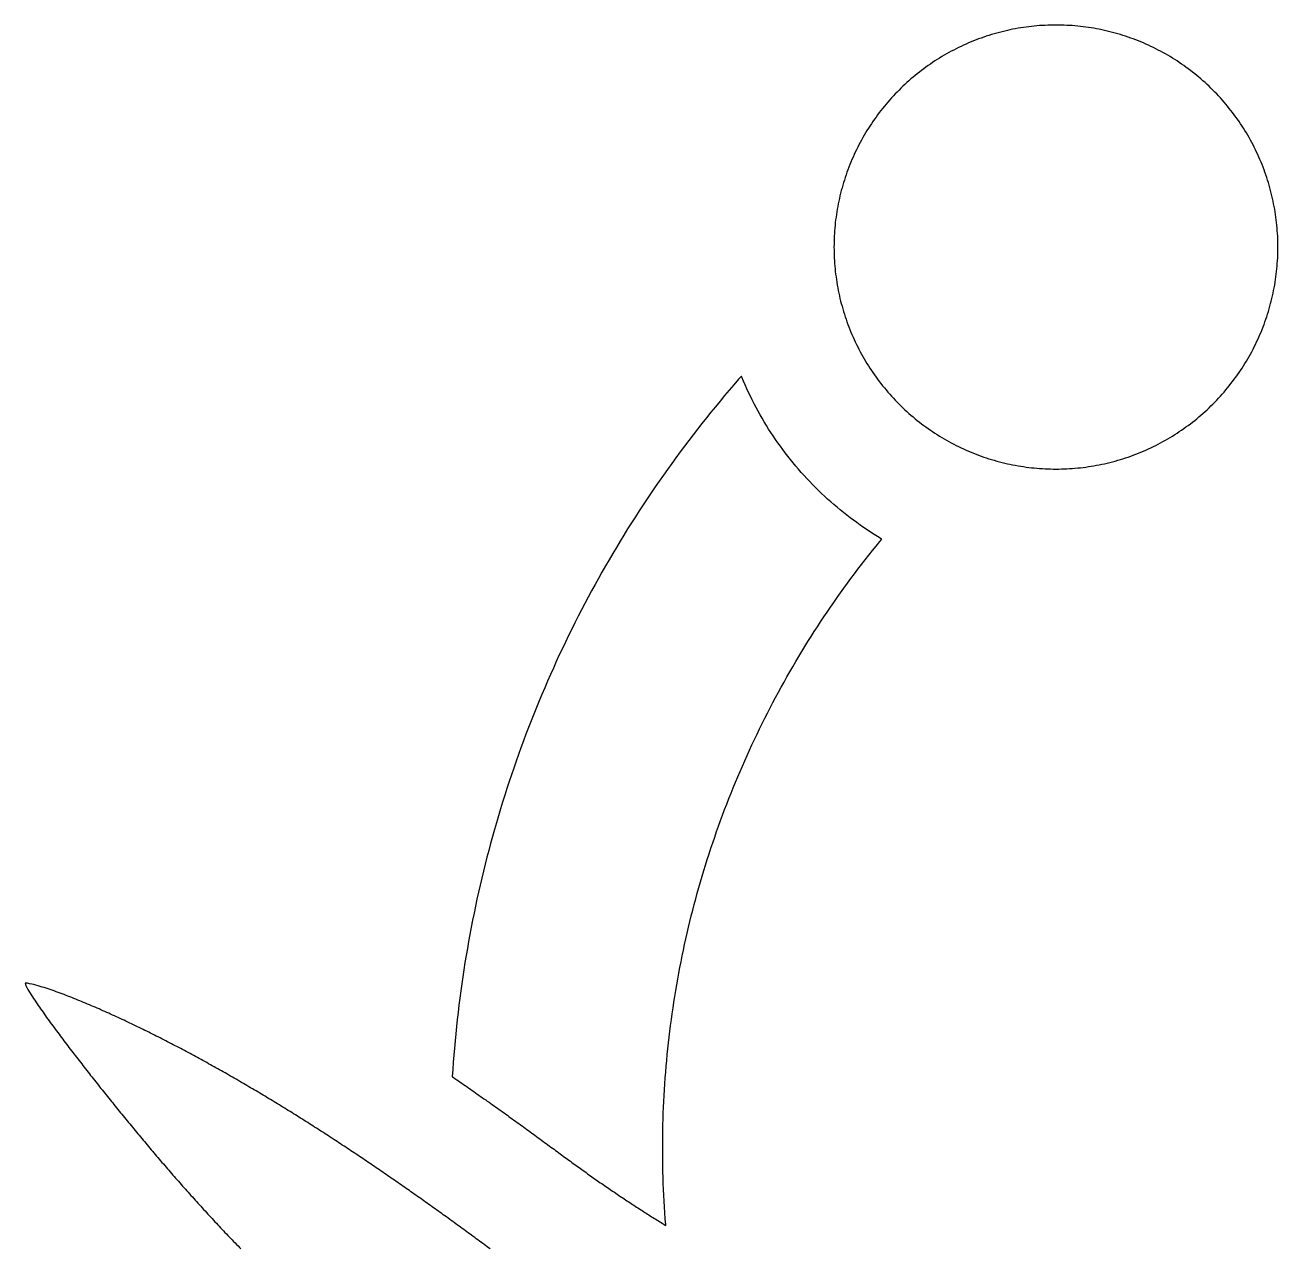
# Model space of a CAD drawing. Header units: millimetres. Extents: x 0 to 54, y 0 to 39.6.
# Drawn here: x 0 to 21.22, y 18.11 to 38.82 of the extents above; entities that cross this region are included whole.
import ezdxf

# ---------------------------------------------------------------- set-up
doc = ezdxf.new("R2010")
doc.units = ezdxf.units.MM

msp = doc.modelspace()

# ---------------------------------------------------------------- linework, layer by layer
for points in [[(21.22, 35.157), (21.219, 35.203), (21.217, 35.249), (21.214, 35.295), (21.211, 35.341), (21.208, 35.387), (21.203, 35.433), (21.199, 35.479), (21.193, 35.525), (21.187, 35.571), (21.181, 35.617), (21.174, 35.662), (21.166, 35.708), (21.158, 35.753), (21.149, 35.798), (21.14, 35.844), (21.13, 35.889), (21.12, 35.934), (21.109, 35.978), (21.097, 36.023), (21.085, 36.068), (21.073, 36.112), (21.06, 36.156), (21.046, 36.2), (21.032, 36.244), (21.017, 36.288), (21.002, 36.332), (20.986, 36.375), (20.97, 36.418), (20.953, 36.461), (20.935, 36.504), (20.917, 36.546), (20.899, 36.589), (20.88, 36.631), (20.86, 36.672), (20.84, 36.714), (20.82, 36.755), (20.799, 36.796), (20.777, 36.837), (20.755, 36.878), (20.733, 36.918), (20.71, 36.958), (20.687, 36.998), (20.663, 37.037), (20.638, 37.076), (20.613, 37.115), (20.588, 37.154), (20.562, 37.192), (20.536, 37.23), (20.509, 37.267), (20.482, 37.305), (20.454, 37.342), (20.426, 37.378), (20.397, 37.414), (20.368, 37.45), (20.338, 37.486), (20.309, 37.521), (20.278, 37.556), (20.247, 37.59), (20.216, 37.624), (20.185, 37.658), (20.153, 37.691), (20.12, 37.724), (20.087, 37.756), (20.054, 37.788), (20.021, 37.82), (19.987, 37.851), (19.952, 37.882), (19.917, 37.912), (19.882, 37.942), (19.847, 37.971), (19.811, 38), (19.775, 38.029), (19.738, 38.057), (19.701, 38.085), (19.664, 38.112), (19.626, 38.139), (19.589, 38.165), (19.55, 38.191), (19.512, 38.217), (19.473, 38.242), (19.434, 38.266), (19.394, 38.29), (19.355, 38.313), (19.315, 38.336), (19.274, 38.359), (19.234, 38.381), (19.193, 38.402), (19.152, 38.423), (19.111, 38.444), (19.069, 38.464), (19.027, 38.483), (18.985, 38.502), (18.943, 38.521), (18.9, 38.539), (18.858, 38.556), (18.815, 38.573), (18.772, 38.589), (18.728, 38.605), (18.685, 38.62), (18.641, 38.635), (18.597, 38.649), (18.553, 38.663), (18.509, 38.676), (18.464, 38.689), (18.42, 38.701), (18.375, 38.712), (18.33, 38.723), (18.285, 38.734), (18.24, 38.743), (18.195, 38.753), (18.15, 38.761), (18.104, 38.77), (18.059, 38.777), (18.013, 38.784), (17.967, 38.791), (17.922, 38.797), (17.876, 38.802), (17.83, 38.807), (17.784, 38.811), (17.738, 38.815), (17.692, 38.818), (17.646, 38.82), (17.6, 38.822), (17.554, 38.824), (17.508, 38.825), (17.461, 38.825), (17.415, 38.825), (17.369, 38.824), (17.323, 38.822), (17.277, 38.82), (17.231, 38.818), (17.185, 38.815), (17.139, 38.811), (17.093, 38.807), (17.047, 38.802), (17.001, 38.797), (16.955, 38.791), (16.91, 38.784), (16.864, 38.777), (16.819, 38.77), (16.773, 38.761), (16.728, 38.753), (16.683, 38.743), (16.638, 38.734), (16.593, 38.723), (16.548, 38.712), (16.503, 38.701), (16.459, 38.689), (16.414, 38.676), (16.37, 38.663), (16.326, 38.649), (16.282, 38.635), (16.238, 38.62), (16.195, 38.605), (16.151, 38.589), (16.108, 38.573), (16.065, 38.556), (16.023, 38.539), (15.98, 38.521), (15.938, 38.502), (15.896, 38.483), (15.854, 38.464), (15.812, 38.444), (15.771, 38.423), (15.73, 38.402), (15.689, 38.381), (15.648, 38.359), (15.608, 38.336), (15.568, 38.313), (15.528, 38.29), (15.489, 38.266), (15.45, 38.242), (15.411, 38.217), (15.373, 38.191), (15.334, 38.165), (15.296, 38.139), (15.259, 38.112), (15.222, 38.085), (15.185, 38.057), (15.148, 38.029), (15.112, 38), (15.076, 37.971), (15.041, 37.942), (15.006, 37.912), (14.971, 37.882), (14.936, 37.851), (14.902, 37.82), (14.869, 37.788), (14.836, 37.756), (14.803, 37.724), (14.77, 37.691), (14.738, 37.658), (14.707, 37.624), (14.675, 37.59), (14.645, 37.556), (14.614, 37.521), (14.584, 37.486), (14.555, 37.45), (14.526, 37.414), (14.497, 37.378), (14.469, 37.342), (14.441, 37.305), (14.414, 37.267), (14.387, 37.23), (14.361, 37.192), (14.335, 37.154), (14.31, 37.115), (14.285, 37.076), (14.26, 37.037), (14.236, 36.998), (14.213, 36.958), (14.19, 36.918), (14.167, 36.878), (14.145, 36.837), (14.124, 36.796), (14.103, 36.755), (14.082, 36.714), (14.062, 36.672), (14.043, 36.631), (14.024, 36.589), (14.006, 36.546), (13.988, 36.504), (13.97, 36.461), (13.953, 36.418), (13.937, 36.375), (13.921, 36.332), (13.906, 36.288), (13.891, 36.244), (13.877, 36.2), (13.863, 36.156), (13.85, 36.112), (13.838, 36.068), (13.826, 36.023), (13.814, 35.978), (13.803, 35.934), (13.793, 35.889), (13.783, 35.844), (13.774, 35.798), (13.765, 35.753), (13.757, 35.708), (13.749, 35.662), (13.742, 35.617), (13.736, 35.571), (13.73, 35.525), (13.724, 35.479), (13.72, 35.433), (13.715, 35.387), (13.712, 35.341), (13.709, 35.295), (13.706, 35.249), (13.704, 35.203), (13.703, 35.157), (13.702, 35.111), (13.701, 35.065), (13.702, 35.019), (13.703, 34.973), (13.704, 34.926), (13.706, 34.88), (13.709, 34.834), (13.712, 34.788), (13.715, 34.742), (13.72, 34.696), (13.724, 34.65), (13.73, 34.605), (13.736, 34.559), (13.742, 34.513), (13.749, 34.468), (13.757, 34.422), (13.765, 34.377), (13.774, 34.331), (13.783, 34.286), (13.793, 34.241), (13.803, 34.196), (13.814, 34.151), (13.826, 34.107), (13.838, 34.062), (13.85, 34.018), (13.863, 33.973), (13.877, 33.929), (13.891, 33.885), (13.906, 33.842), (13.921, 33.798), (13.937, 33.755), (13.953, 33.712), (13.97, 33.669), (13.988, 33.626), (14.006, 33.583), (14.024, 33.541), (14.043, 33.499), (14.062, 33.457), (14.082, 33.416), (14.103, 33.374), (14.124, 33.333), (14.145, 33.292), (14.167, 33.252), (14.19, 33.212), (14.213, 33.172), (14.236, 33.132), (14.26, 33.092), (14.285, 33.053), (14.31, 33.014), (14.335, 32.976), (14.361, 32.938), (14.387, 32.9), (14.414, 32.862), (14.441, 32.825), (14.469, 32.788), (14.497, 32.752), (14.526, 32.715), (14.555, 32.68), (14.584, 32.644), (14.614, 32.609), (14.645, 32.574), (14.675, 32.54), (14.707, 32.506), (14.738, 32.472), (14.77, 32.439), (14.803, 32.406), (14.836, 32.374), (14.869, 32.342), (14.902, 32.31), (14.936, 32.279), (14.971, 32.248), (15.006, 32.218), (15.041, 32.188), (15.076, 32.158), (15.112, 32.129), (15.148, 32.101), (15.185, 32.073), (15.222, 32.045), (15.259, 32.018), (15.296, 31.991), (15.334, 31.964), (15.373, 31.939), (15.411, 31.913), (15.45, 31.888), (15.489, 31.864), (15.528, 31.84), (15.568, 31.816), (15.608, 31.793), (15.648, 31.771), (15.689, 31.749), (15.73, 31.727), (15.771, 31.706), (15.812, 31.686), (15.854, 31.666), (15.896, 31.646), (15.938, 31.627), (15.98, 31.609), (16.023, 31.591), (16.065, 31.574), (16.108, 31.557), (16.151, 31.54), (16.195, 31.525), (16.238, 31.509), (16.282, 31.495), (16.326, 31.48), (16.37, 31.467), (16.414, 31.454), (16.459, 31.441), (16.503, 31.429), (16.548, 31.418), (16.593, 31.407), (16.638, 31.396), (16.683, 31.386), (16.728, 31.377), (16.773, 31.368), (16.819, 31.36), (16.864, 31.353), (16.91, 31.346), (16.955, 31.339), (17.001, 31.333), (17.047, 31.328), (17.093, 31.323), (17.139, 31.319), (17.185, 31.315), (17.231, 31.312), (17.277, 31.309), (17.323, 31.307), (17.369, 31.306), (17.415, 31.305), (17.461, 31.305), (17.508, 31.305), (17.554, 31.306), (17.6, 31.307), (17.646, 31.309), (17.692, 31.312), (17.738, 31.315), (17.784, 31.319), (17.83, 31.323), (17.876, 31.328), (17.922, 31.333), (17.967, 31.339), (18.013, 31.346), (18.059, 31.353), (18.104, 31.36), (18.15, 31.368), (18.195, 31.377), (18.24, 31.386), (18.285, 31.396), (18.33, 31.407), (18.375, 31.418), (18.42, 31.429), (18.464, 31.441), (18.509, 31.454), (18.553, 31.467), (18.597, 31.48), (18.641, 31.495), (18.685, 31.509), (18.728, 31.525), (18.772, 31.54), (18.815, 31.557), (18.858, 31.574), (18.9, 31.591), (18.943, 31.609), (18.985, 31.627), (19.027, 31.646), (19.069, 31.666), (19.111, 31.686), (19.152, 31.706), (19.193, 31.727), (19.234, 31.749), (19.274, 31.771), (19.315, 31.793), (19.355, 31.816), (19.394, 31.84), (19.434, 31.864), (19.473, 31.888), (19.512, 31.913), (19.55, 31.939), (19.589, 31.964), (19.626, 31.991), (19.664, 32.018), (19.701, 32.045), (19.738, 32.073), (19.775, 32.101), (19.811, 32.129), (19.847, 32.158), (19.882, 32.188), (19.917, 32.218), (19.952, 32.248), (19.987, 32.279), (20.021, 32.31), (20.054, 32.342), (20.087, 32.374), (20.12, 32.406), (20.153, 32.439), (20.185, 32.472), (20.216, 32.506), (20.247, 32.54), (20.278, 32.574), (20.309, 32.609), (20.338, 32.644), (20.368, 32.68), (20.397, 32.715), (20.426, 32.752), (20.454, 32.788), (20.482, 32.825), (20.509, 32.862), (20.536, 32.9), (20.562, 32.938), (20.588, 32.976), (20.613, 33.014), (20.638, 33.053), (20.663, 33.092), (20.687, 33.132), (20.71, 33.172), (20.733, 33.212), (20.755, 33.252), (20.777, 33.292), (20.799, 33.333), (20.82, 33.374), (20.84, 33.416), (20.86, 33.457), (20.88, 33.499), (20.899, 33.541), (20.917, 33.583), (20.935, 33.626), (20.953, 33.669), (20.97, 33.712), (20.986, 33.755), (21.002, 33.798), (21.017, 33.842), (21.032, 33.885), (21.046, 33.929), (21.06, 33.973), (21.073, 34.018), (21.085, 34.062), (21.097, 34.107), (21.109, 34.151), (21.12, 34.196), (21.13, 34.241), (21.14, 34.286), (21.149, 34.331), (21.158, 34.377), (21.166, 34.422), (21.174, 34.468), (21.181, 34.513), (21.187, 34.559), (21.193, 34.605), (21.199, 34.65), (21.203, 34.696), (21.208, 34.742), (21.211, 34.788), (21.214, 34.834), (21.217, 34.88), (21.219, 34.926), (21.22, 34.973), (21.221, 35.019), (21.221, 35.065), (21.221, 35.111), (21.22, 35.157)], [(11.928, 32.641), (11.85, 32.548), (11.772, 32.455), (11.694, 32.361), (11.618, 32.267), (11.541, 32.172), (11.466, 32.077), (11.391, 31.982), (11.316, 31.886), (11.242, 31.789), (11.169, 31.692), (11.096, 31.595), (11.024, 31.497), (10.953, 31.399), (10.882, 31.3), (10.812, 31.201), (10.742, 31.101), (10.673, 31.001), (10.605, 30.901), (10.537, 30.8), (10.47, 30.699), (10.403, 30.597), (10.337, 30.495), (10.272, 30.393), (10.207, 30.29), (10.143, 30.187), (10.08, 30.083), (10.017, 29.979), (9.955, 29.875), (9.893, 29.77), (9.832, 29.665), (9.772, 29.559), (9.713, 29.453), (9.654, 29.347), (9.596, 29.241), (9.538, 29.134), (9.481, 29.026), (9.425, 28.919), (9.369, 28.811), (9.314, 28.702), (9.26, 28.594), (9.206, 28.485), (9.153, 28.375), (9.101, 28.266), (9.049, 28.156), (8.998, 28.045), (8.948, 27.935), (8.899, 27.824), (8.85, 27.713), (8.802, 27.601), (8.754, 27.489), (8.707, 27.377), (8.661, 27.265), (8.616, 27.152), (8.571, 27.039), (8.527, 26.926), (8.483, 26.812), (8.441, 26.699), (8.399, 26.585), (8.357, 26.47), (8.317, 26.356), (8.277, 26.241), (8.238, 26.126), (8.199, 26.011), (8.162, 25.895), (8.125, 25.78), (8.088, 25.664), (8.053, 25.548), (8.018, 25.431), (7.983, 25.315), (7.95, 25.198), (7.917, 25.081), (7.885, 24.964), (7.854, 24.846), (7.823, 24.729), (7.793, 24.611), (7.764, 24.493), (7.736, 24.375), (7.708, 24.257), (7.681, 24.138), (7.655, 24.02), (7.629, 23.901), (7.605, 23.782), (7.58, 23.663), (7.557, 23.544), (7.535, 23.424), (7.513, 23.305), (7.492, 23.185), (7.471, 23.065), (7.451, 22.945), (7.433, 22.825), (7.414, 22.705), (7.397, 22.585), (7.38, 22.465), (7.364, 22.344), (7.349, 22.224), (7.334, 22.103), (7.321, 21.982), (7.308, 21.862), (7.295, 21.741), (7.284, 21.62), (7.273, 21.499), (7.263, 21.378), (7.254, 21.257), (7.245, 21.135), (7.237, 21.014), (7.237, 21.013), (7.252, 21.003), (7.282, 20.983), (7.311, 20.962), (7.34, 20.942), (7.369, 20.922), (7.398, 20.902), (7.428, 20.882), (7.457, 20.862), (7.486, 20.841), (7.515, 20.821), (7.543, 20.801), (7.572, 20.781), (7.601, 20.761), (7.63, 20.741), (7.659, 20.72), (7.687, 20.7), (7.716, 20.68), (7.745, 20.66), (7.773, 20.64), (7.802, 20.62), (7.83, 20.6), (7.859, 20.579), (7.887, 20.559), (7.915, 20.539), (7.944, 20.519), (7.972, 20.499), (8, 20.479), (8.028, 20.459), (8.057, 20.439), (8.085, 20.419), (8.113, 20.399), (8.141, 20.379), (8.169, 20.359), (8.197, 20.339), (8.224, 20.319), (8.252, 20.298), (8.28, 20.278), (8.308, 20.259), (8.335, 20.239), (8.363, 20.219), (8.391, 20.199), (8.418, 20.179), (8.446, 20.159), (8.473, 20.139), (8.501, 20.119), (8.528, 20.099), (8.555, 20.079), (8.583, 20.059), (8.61, 20.039), (8.637, 20.02), (8.664, 20), (8.691, 19.98), (8.718, 19.96), (8.745, 19.94), (8.772, 19.921), (8.799, 19.901), (8.826, 19.881), (8.853, 19.861), (8.88, 19.842), (8.907, 19.822), (8.933, 19.802), (8.96, 19.783), (8.987, 19.763), (9.013, 19.744), (9.039, 19.724), (9.065, 19.706), (9.089, 19.687), (9.114, 19.669), (9.138, 19.651), (9.163, 19.633), (9.187, 19.615), (9.212, 19.598), (9.236, 19.58), (9.261, 19.562), (9.285, 19.544), (9.31, 19.527), (9.334, 19.509), (9.358, 19.492), (9.383, 19.474), (9.407, 19.457), (9.431, 19.439), (9.455, 19.422), (9.479, 19.405), (9.504, 19.388), (9.528, 19.37), (9.552, 19.353), (9.576, 19.336), (9.6, 19.319), (9.624, 19.302), (9.648, 19.285), (9.672, 19.268), (9.696, 19.252), (9.72, 19.235), (9.744, 19.218), (9.768, 19.202), (9.792, 19.185), (9.816, 19.169), (9.84, 19.152), (9.864, 19.136), (9.887, 19.119), (9.911, 19.103), (9.935, 19.087), (9.959, 19.071), (9.982, 19.055), (10.006, 19.039), (10.03, 19.023), (10.053, 19.007), (10.077, 18.991), (10.101, 18.975), (10.124, 18.959), (10.148, 18.943), (10.171, 18.928), (10.195, 18.912), (10.218, 18.897), (10.241, 18.881), (10.265, 18.866), (10.288, 18.851), (10.312, 18.835), (10.335, 18.82), (10.358, 18.805), (10.381, 18.79), (10.405, 18.775), (10.428, 18.76), (10.451, 18.745), (10.474, 18.73), (10.497, 18.715), (10.521, 18.7), (10.544, 18.686), (10.567, 18.671), (10.59, 18.657), (10.613, 18.642), (10.636, 18.628), (10.659, 18.613), (10.682, 18.599), (10.704, 18.585), (10.727, 18.57), (10.75, 18.556), (10.773, 18.542), (10.796, 18.528), (10.818, 18.514), (10.841, 18.501), (10.853, 18.493), (10.852, 18.509), (10.844, 18.608), (10.837, 18.707), (10.83, 18.807), (10.825, 18.906), (10.82, 19.005), (10.815, 19.104), (10.811, 19.204), (10.808, 19.303), (10.805, 19.402), (10.803, 19.502), (10.801, 19.601), (10.8, 19.701), (10.8, 19.8), (10.8, 19.899), (10.801, 19.999), (10.803, 20.098), (10.805, 20.198), (10.808, 20.297), (10.811, 20.396), (10.815, 20.496), (10.82, 20.595), (10.825, 20.694), (10.83, 20.793), (10.837, 20.893), (10.844, 20.992), (10.852, 21.091), (10.86, 21.19), (10.869, 21.289), (10.878, 21.388), (10.888, 21.487), (10.899, 21.586), (10.91, 21.684), (10.922, 21.783), (10.934, 21.882), (10.947, 21.98), (10.961, 22.079), (10.975, 22.177), (10.99, 22.275), (11.006, 22.374), (11.022, 22.472), (11.039, 22.57), (11.056, 22.667), (11.074, 22.765), (11.092, 22.863), (11.111, 22.96), (11.131, 23.058), (11.151, 23.155), (11.172, 23.252), (11.194, 23.349), (11.216, 23.446), (11.238, 23.543), (11.262, 23.64), (11.285, 23.736), (11.31, 23.833), (11.335, 23.929), (11.361, 24.025), (11.387, 24.121), (11.414, 24.216), (11.441, 24.312), (11.469, 24.407), (11.498, 24.503), (11.527, 24.598), (11.556, 24.692), (11.587, 24.787), (11.618, 24.882), (11.649, 24.976), (11.681, 25.07), (11.714, 25.164), (11.747, 25.258), (11.781, 25.351), (11.815, 25.444), (11.85, 25.537), (11.886, 25.63), (11.922, 25.723), (11.958, 25.815), (11.995, 25.908), (12.033, 25.999), (12.071, 26.091), (12.11, 26.183), (12.15, 26.274), (12.19, 26.365), (12.23, 26.456), (12.271, 26.546), (12.313, 26.636), (12.355, 26.726), (12.398, 26.816), (12.441, 26.906), (12.485, 26.995), (12.53, 27.084), (12.575, 27.172), (12.62, 27.261), (12.666, 27.349), (12.713, 27.437), (12.76, 27.524), (12.808, 27.611), (12.856, 27.698), (12.905, 27.785), (12.954, 27.871), (13.004, 27.957), (13.054, 28.043), (13.105, 28.128), (13.156, 28.214), (13.208, 28.298), (13.26, 28.383), (13.313, 28.467), (13.367, 28.551), (13.421, 28.634), (13.475, 28.717), (13.53, 28.8), (13.586, 28.883), (13.642, 28.965), (13.698, 29.047), (13.755, 29.128), (13.813, 29.209), (13.871, 29.29), (13.929, 29.37), (13.988, 29.45), (14.047, 29.53), (14.107, 29.609), (14.168, 29.688), (14.229, 29.767), (14.29, 29.845), (14.352, 29.923), (14.414, 30), (14.477, 30.077), (14.511, 30.118), (14.5, 30.124), (14.44, 30.161), (14.38, 30.199), (14.32, 30.237), (14.261, 30.276), (14.203, 30.315), (14.145, 30.356), (14.087, 30.397), (14.03, 30.438), (13.974, 30.481), (13.918, 30.524), (13.862, 30.568), (13.807, 30.612), (13.753, 30.658), (13.699, 30.703), (13.646, 30.75), (13.593, 30.797), (13.541, 30.845), (13.49, 30.893), (13.439, 30.942), (13.389, 30.992), (13.339, 31.042), (13.29, 31.093), (13.241, 31.145), (13.194, 31.197), (13.146, 31.249), (13.1, 31.303), (13.054, 31.356), (13.009, 31.411), (12.964, 31.466), (12.921, 31.521), (12.877, 31.577), (12.835, 31.634), (12.793, 31.691), (12.752, 31.748), (12.712, 31.806), (12.672, 31.865), (12.633, 31.924), (12.595, 31.983), (12.558, 32.043), (12.521, 32.104), (12.485, 32.164), (12.45, 32.226), (12.415, 32.287), (12.382, 32.35), (12.349, 32.412), (12.316, 32.475), (12.285, 32.538), (12.254, 32.602), (12.225, 32.666), (12.196, 32.731), (12.167, 32.795), (12.14, 32.861), (12.133, 32.877), (12.087, 32.825), (12.007, 32.733), (11.928, 32.641)]]:
    msp.add_lwpolyline(points, close=True)
msp.add_lwpolyline([(7.878, 18.096), (7.852, 18.115), (7.826, 18.134), (7.8, 18.153), (7.774, 18.173), (7.748, 18.192), (7.721, 18.211), (7.695, 18.23), (7.669, 18.25), (7.643, 18.269), (7.616, 18.288), (7.59, 18.308), (7.564, 18.327), (7.537, 18.346), (7.511, 18.365), (7.484, 18.385), (7.458, 18.404), (7.431, 18.423), (7.405, 18.443), (7.378, 18.462), (7.352, 18.482), (7.325, 18.501), (7.298, 18.52), (7.272, 18.54), (7.245, 18.559), (7.218, 18.578), (7.191, 18.598), (7.164, 18.617), (7.137, 18.637), (7.11, 18.656), (7.084, 18.675), (7.057, 18.695), (7.03, 18.714), (7.002, 18.734), (6.975, 18.753), (6.948, 18.773), (6.921, 18.792), (6.894, 18.811), (6.867, 18.831), (6.839, 18.85), (6.812, 18.87), (6.785, 18.889), (6.757, 18.909), (6.73, 18.928), (6.703, 18.948), (6.675, 18.967), (6.648, 18.986), (6.62, 19.006), (6.592, 19.025), (6.565, 19.045), (6.537, 19.064), (6.51, 19.084), (6.482, 19.103), (6.454, 19.122), (6.426, 19.142), (6.398, 19.161), (6.371, 19.181), (6.343, 19.2), (6.315, 19.22), (6.287, 19.239), (6.259, 19.258), (6.231, 19.278), (6.203, 19.297), (6.175, 19.317), (6.147, 19.336), (6.118, 19.355), (6.09, 19.375), (6.062, 19.394), (6.034, 19.413), (6.005, 19.433), (5.977, 19.452), (5.949, 19.471), (5.92, 19.491), (5.892, 19.51), (5.863, 19.529), (5.835, 19.549), (5.806, 19.568), (5.778, 19.587), (5.749, 19.607), (5.721, 19.626), (5.692, 19.645), (5.663, 19.664), (5.635, 19.684), (5.606, 19.703), (5.577, 19.722), (5.548, 19.741), (5.519, 19.76), (5.49, 19.78), (5.461, 19.799), (5.432, 19.818), (5.403, 19.837), (5.374, 19.856), (5.345, 19.875), (5.316, 19.894), (5.287, 19.914), (5.258, 19.933), (5.229, 19.952), (5.199, 19.971), (5.17, 19.99), (5.141, 20.009), (5.112, 20.028), (5.082, 20.047), (5.053, 20.066), (5.023, 20.085), (4.994, 20.104), (4.964, 20.123), (4.935, 20.142), (4.905, 20.16), (4.876, 20.179), (4.846, 20.198), (4.816, 20.217), (4.787, 20.236), (4.757, 20.255), (4.727, 20.273), (4.697, 20.292), (4.668, 20.311), (4.638, 20.33), (4.608, 20.348), (4.578, 20.367), (4.548, 20.386), (4.518, 20.404), (4.488, 20.423), (4.458, 20.442), (4.428, 20.46), (4.398, 20.479), (4.368, 20.497), (4.338, 20.516), (4.307, 20.534), (4.277, 20.553), (4.247, 20.571), (4.217, 20.589), (4.186, 20.608), (4.156, 20.626), (4.126, 20.645), (4.095, 20.663), (4.065, 20.681), (4.034, 20.699), (4.004, 20.718), (3.974, 20.736), (3.943, 20.754), (3.912, 20.772), (3.882, 20.79), (3.851, 20.808), (3.821, 20.826), (3.79, 20.844), (3.759, 20.862), (3.728, 20.88), (3.698, 20.898), (3.667, 20.916), (3.636, 20.934), (3.605, 20.952), (3.574, 20.97), (3.543, 20.988), (3.513, 21.005), (3.482, 21.023), (3.451, 21.041), (3.42, 21.059), (3.389, 21.076), (3.357, 21.094), (3.326, 21.111), (3.295, 21.129), (3.264, 21.146), (3.233, 21.164), (3.202, 21.181), (3.171, 21.199), (3.139, 21.216), (3.108, 21.233), (3.077, 21.251), (3.045, 21.268), (3.014, 21.285), (2.983, 21.302), (2.951, 21.319), (2.92, 21.336), (2.888, 21.353), (2.857, 21.37), (2.826, 21.387), (2.794, 21.404), (2.762, 21.421), (2.731, 21.438), (2.699, 21.455), (2.668, 21.472), (2.636, 21.488), (2.604, 21.505), (2.573, 21.522), (2.541, 21.538), (2.509, 21.555), (2.478, 21.571), (2.446, 21.588), (2.414, 21.604), (2.382, 21.621), (2.35, 21.637), (2.318, 21.653), (2.287, 21.669), (2.255, 21.686), (2.223, 21.702), (2.191, 21.718), (2.159, 21.734), (2.127, 21.75), (2.095, 21.766), (2.063, 21.782), (2.031, 21.798), (1.998, 21.813), (1.966, 21.829), (1.934, 21.845), (1.902, 21.86), (1.87, 21.876), (1.838, 21.891), (1.805, 21.907), (1.773, 21.922), (1.741, 21.938), (1.709, 21.953), (1.676, 21.968), (1.644, 21.983), (1.611, 21.998), (1.579, 22.013), (1.547, 22.028), (1.514, 22.043), (1.482, 22.058), (1.449, 22.073), (1.417, 22.087), (1.384, 22.102), (1.352, 22.117), (1.319, 22.131), (1.286, 22.146), (1.254, 22.16), (1.221, 22.174), (1.188, 22.188), (1.156, 22.202), (1.123, 22.216), (1.09, 22.23), (1.057, 22.244), (1.024, 22.258), (0.991, 22.272), (0.958, 22.285), (0.925, 22.299), (0.892, 22.312), (0.859, 22.326), (0.826, 22.339), (0.793, 22.352), (0.76, 22.365), (0.727, 22.378), (0.694, 22.391), (0.66, 22.403), (0.627, 22.416), (0.593, 22.428), (0.56, 22.44), (0.526, 22.453), (0.493, 22.465), (0.459, 22.476), (0.425, 22.488), (0.391, 22.499), (0.357, 22.511), (0.323, 22.522), (0.289, 22.532), (0.254, 22.543), (0.22, 22.553), (0.185, 22.563), (0.15, 22.572), (0.114, 22.581), (0.078, 22.588), (0.041, 22.595), (0, 22.596), (0.013, 22.558), (0.03, 22.524), (0.048, 22.492), (0.048, 22.492), (0.066, 22.46), (0.085, 22.429), (0.104, 22.399), (0.124, 22.368), (0.143, 22.338), (0.163, 22.309), (0.183, 22.279), (0.203, 22.249), (0.223, 22.22), (0.243, 22.191), (0.263, 22.162), (0.284, 22.133), (0.304, 22.104), (0.325, 22.075), (0.345, 22.046), (0.366, 22.018), (0.386, 21.989), (0.407, 21.961), (0.428, 21.932), (0.449, 21.904), (0.47, 21.875), (0.491, 21.847), (0.512, 21.819), (0.533, 21.79), (0.554, 21.762), (0.575, 21.734), (0.596, 21.706), (0.617, 21.678), (0.638, 21.649), (0.659, 21.621), (0.68, 21.593), (0.702, 21.565), (0.723, 21.537), (0.744, 21.509), (0.766, 21.481), (0.787, 21.453), (0.808, 21.425), (0.83, 21.397), (0.851, 21.37), (0.873, 21.342), (0.894, 21.314), (0.916, 21.286), (0.937, 21.258), (0.959, 21.23), (0.981, 21.203), (1.002, 21.175), (1.024, 21.147), (1.045, 21.119), (1.067, 21.092), (1.089, 21.064), (1.111, 21.036), (1.132, 21.009), (1.154, 20.981), (1.176, 20.953), (1.198, 20.926), (1.22, 20.898), (1.242, 20.87), (1.263, 20.843), (1.285, 20.815), (1.307, 20.788), (1.329, 20.76), (1.351, 20.733), (1.373, 20.705), (1.395, 20.678), (1.417, 20.65), (1.439, 20.623), (1.462, 20.595), (1.484, 20.568), (1.506, 20.54), (1.528, 20.513), (1.55, 20.485), (1.572, 20.458), (1.595, 20.43), (1.617, 20.403), (1.639, 20.376), (1.662, 20.348), (1.684, 20.321), (1.706, 20.294), (1.729, 20.266), (1.751, 20.239), (1.774, 20.212), (1.796, 20.185), (1.818, 20.157), (1.841, 20.13), (1.864, 20.103), (1.886, 20.076), (1.909, 20.048), (1.931, 20.021), (1.954, 19.994), (1.977, 19.967), (1.999, 19.94), (2.022, 19.913), (2.045, 19.886), (2.067, 19.858), (2.09, 19.831), (2.113, 19.804), (2.136, 19.777), (2.159, 19.75), (2.182, 19.723), (2.205, 19.696), (2.227, 19.669), (2.25, 19.642), (2.273, 19.615), (2.296, 19.589), (2.319, 19.562), (2.343, 19.535), (2.366, 19.508), (2.389, 19.481), (2.412, 19.454), (2.435, 19.428), (2.458, 19.401), (2.482, 19.374), (2.505, 19.347), (2.528, 19.321), (2.551, 19.294), (2.575, 19.267), (2.598, 19.241), (2.622, 19.214), (2.645, 19.187), (2.668, 19.161), (2.692, 19.134), (2.716, 19.108), (2.739, 19.081), (2.763, 19.055), (2.786, 19.028), (2.81, 19.002), (2.834, 18.976), (2.857, 18.949), (2.881, 18.923), (2.905, 18.897), (2.929, 18.87), (2.952, 18.844), (2.976, 18.818), (3, 18.792), (3.024, 18.765), (3.048, 18.739), (3.072, 18.713), (3.096, 18.687), (3.12, 18.661), (3.144, 18.635), (3.168, 18.609), (3.192, 18.583), (3.216, 18.557), (3.241, 18.531), (3.265, 18.505), (3.289, 18.479), (3.313, 18.453), (3.338, 18.427), (3.362, 18.402), (3.386, 18.376), (3.411, 18.35), (3.435, 18.325), (3.46, 18.299), (3.484, 18.273), (3.509, 18.248), (3.533, 18.222), (3.558, 18.197), (3.582, 18.171), (3.607, 18.146), (3.632, 18.12), (3.657, 18.095)])

doc.saveas('drawing.dxf')
